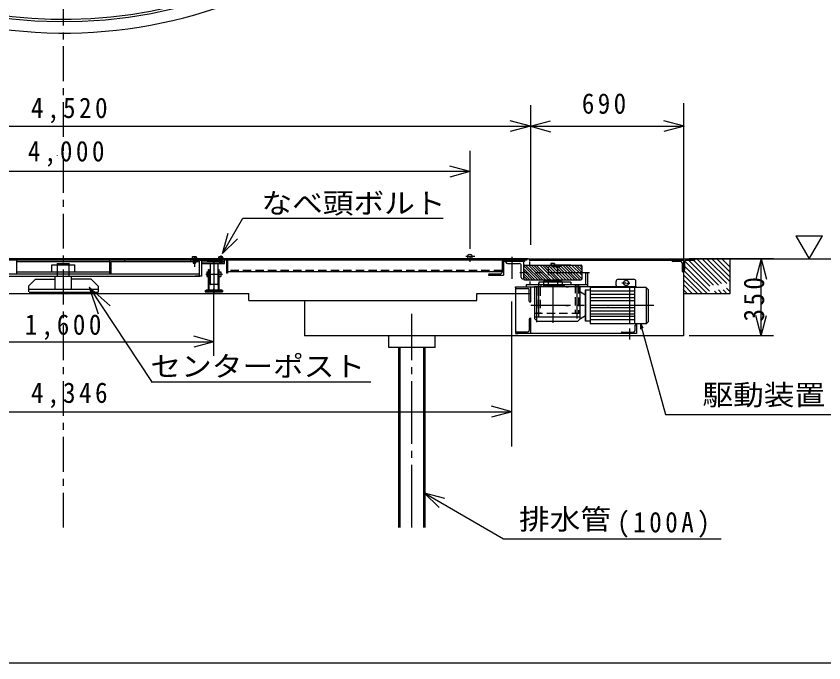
# Model space of a CAD drawing. Units: millimetres, scale not verified. Extents: x -5636 to 5974, y -4212 to 4128.
# Drawn here: x -3087 to 389, y -4212 to -1430 of the extents above; entities that cross this region are included whole.
import ezdxf
from ezdxf.enums import TextEntityAlignment as Align

# ---------------------------------------------------------------- set-up
doc = ezdxf.new("R2010")
doc.units = ezdxf.units.MM
doc.header["$LTSCALE"] = 30
for name, pattern in [('CHAIN1', [8, 5, -1, 1, -1]), ('CHAIN2', [12, 9, -1, 1, -1]), ('DASHED1', [1.8, 1.2, -0.6]), ('DOUBLE_CHAIN1', [8.8, 5, -1, 0.6, -0.6, 0.6, -1])]:
    doc.linetypes.add(name, pattern=pattern)
doc.layers.add('0-0', color=7, linetype='Continuous')
doc.styles.add('ＭＳ ゴシック', font='')
doc.styles.get('ＭＳ ゴシック').set_extended_font_data('MS Gothic')

msp = doc.modelspace()

# ---------------------------------------------------------------- linework, layer by layer
at = {"layer": '0-0', "linetype": 'CHAIN1'}
for p, q in [((-2883.97, -3630.2), (-2883.97, 2763.03)), ((-2320.14, -2463.21), (-2320.14, -2508.28)), ((-2206.74, -2460.05), (-2206.74, -2495.22)), ((-1113.08, -2464.04), (-1152.51, -2464.04)), ((-2236.14, -2483.05), (-2236.14, -2620.94)), ((-2236.01, -2480.83), (-2236.01, -2591.86)), ((-2236.01, -2533.03), (-2236.01, -2619.27)), ((-643.66, -2534.3), (-919.05, -2534.3)), ((-2271.47, -2540.04), (-2199.62, -2540.04)), ((-777.67, -2587.29), (-777.67, -2597.81)), ((-777.67, -2599.51), (-777.67, -2780.34))]:
    msp.add_line(p, q, dxfattribs=at)
at = {"layer": '0-0'}
for p, q in [((-215.55, -1804.88), (-215.55, -2805.3)), ((-874.23, -1813.71), (-874.23, -2403.47)), ((-4894.19, -1903.71), (-212.65, -1903.71)), ((-874.23, -1903.71), (-961.16, -1880.41)), ((-874.23, -1903.71), (-961.16, -1927)), ((-873.87, -1904.18), (-786.94, -1880.88)), ((-873.87, -1904.18), (-866.6, -1904.18)), ((-873.87, -1904.18), (-786.94, -1927.47)), ((-212.65, -1903.71), (-299.58, -1880.41)), ((-212.65, -1903.71), (-299.58, -1927)), ((-1134.23, -2009.23), (-1134.23, -2294.67)), ((-2884.37, -2036.68), (-2884.2, -2036.68)), ((-2884.37, -2036.76), (-2884.12, -2036.76)), ((-2884.29, -2036.68), (-2884.29, -2036.51)), ((-2884.29, -2036.59), (-2884.03, -2036.59)), ((-1134.23, -2099.23), (-1221.16, -2075.94)), ((-1134.23, -2099.23), (-4634.19, -2099.23)), ((-1134.23, -2099.23), (-1221.16, -2122.53)), ((-2198.52, -2451.53), (-2111.01, -2299.96)), ((-2111.01, -2299.96), (-1249.66, -2299.96)), ((-2198.52, -2451.53), (-2175.23, -2364.6)), ((-2198.52, -2451.53), (-2134.88, -2387.89)), ((268.05, -2374.96), (382.37, -2374.96)), ((268.05, -2374.96), (325.21, -2473.97)), ((325.21, -2473.97), (382.37, -2374.96)), ((-2326.16, -2464.27), (-2313.77, -2464.27)), ((-2315.11, -2465.62), (-2315.11, -2465.66)), ((-2213.72, -2464.73), (-2199.9, -2464.73)), ((-2201.74, -2465.48), (-2201.74, -2465.52)), ((-874.23, -2464.67), (-874.23, -2464.96)), ((-884.23, -2474.04), (-4878.82, -2474.04)), ((-3084.2, -2539.98), (-3084.2, -2479.46)), ((-3084.05, -2486.04), (-2684.38, -2486.04)), ((-2934.2, -2500.04), (-2834.21, -2500.04)), ((-2934.2, -2529.38), (-2934.2, -2500.04)), ((-2910.87, -2494.84), (-2858.56, -2494.84)), ((-2909.2, -2548.19), (-2909.2, -2493.82)), ((-2859.21, -2549.21), (-2859.21, -2492.79)), ((-2834.21, -2530.28), (-2834.21, -2500.04)), ((-2684.21, -2538.18), (-2684.21, -2479.4)), ((-2678.21, -2486.04), (-2325.1, -2486.04)), ((-2678.21, -2538.18), (-2678.21, -2486.18)), ((-2619.21, -2485.76), (-2619.21, -2480.2)), ((-2337.14, -2480.08), (-2337.14, -2486.36)), ((-2331.11, -2472.04), (-2309.11, -2472.04)), ((-2331.11, -2472.04), (-2331.11, -2474.1)), ((-2326.11, -2474.01), (-2326.11, -2479.96)), ((-2324.31, -2474.1), (-2324.31, -2492.91)), ((-2315.91, -2474.01), (-2315.91, -2492.91)), ((-2315.11, -2474.01), (-2315.11, -2492.91)), ((-2315.07, -2486.04), (-2298.81, -2486.04)), ((-2315, -2480.04), (-2266.4, -2480.04)), ((-2314.11, -2474.01), (-2314.11, -2479.96)), ((-2309.11, -2472.04), (-2309.11, -2474.06)), ((-2299.14, -2480.35), (-2299.14, -2548.57)), ((-2290.81, -2486.65), (-2267.2, -2486.65)), ((-2290.14, -2480.08), (-2290.14, -2521.87)), ((-2270.08, -2480.04), (-2211.74, -2480.04)), ((-2269.94, -2486.65), (-2211.74, -2486.65)), ((-2211.71, -2486.65), (-2264.88, -2486.65)), ((-2260.14, -2474.19), (-2260.14, -2480.04)), ((-2256.89, -2479.72), (-2256.89, -2474.19)), ((-2252.42, -2496.04), (-2252.42, -2584.04)), ((-2219.42, -2496.04), (-2219.42, -2584.04)), ((-2217.74, -2471.9), (-2195.74, -2471.9)), ((-2217.74, -2471.9), (-2217.74, -2473.97)), ((-2212.74, -2473.87), (-2212.74, -2479.82)), ((-2211.74, -2473.97), (-2211.74, -2495.02)), ((-2210.94, -2473.97), (-2210.94, -2495.04)), ((-2206.74, -2496.58), (-2206.74, -2496.51)), ((-2202.54, -2473.87), (-2202.54, -2495.04)), ((-2201.74, -2473.87), (-2201.74, -2495.04)), ((-2190.24, -2486.65), (-2201.71, -2486.65)), ((-2201.71, -2486.65), (-2195.14, -2486.65)), ((-2200.74, -2473.87), (-2200.74, -2479.82)), ((-2195.74, -2471.9), (-2195.74, -2473.92)), ((-2182.24, -2480.29), (-2182.24, -2536.64)), ((-2182.14, -2481.78), (-2182.14, -2479.94)), ((-2182.14, -2481.78), (-2182.14, -2479.94)), ((-1293.61, -2474.04), (-1357.01, -2474.04)), ((-1059.22, -2481.78), (-1059.22, -2481.58)), ((-995.31, -2484.04), (-995.31, -2530.04)), ((-989.31, -2481.04), (-989.31, -2545.04)), ((-899.23, -2486.04), (-988.86, -2486.04)), ((-979.22, -2489.04), (-979.22, -2486.04)), ((-973.22, -2495.04), (-922.22, -2495.04)), ((-904.23, -2486.46), (-904.23, -2561.04)), ((-899.67, -2501.17), (-655.23, -2501.17)), ((-899.23, -2480.15), (-899.23, -2486.04)), ((-882.66, -2474.17), (1043.31, -2474.17)), ((-877.65, -2486.19), (-877.65, -2501.56)), ((-832.2, -2502.43), (-770.21, -2564.42)), ((-769.67, -2495.1), (-785.67, -2495.1)), ((-785.67, -2495.1), (-785.67, -2503.02)), ((-782.67, -2494.96), (-782.67, -2503.17)), ((-772.67, -2495.11), (-772.67, -2503.09)), ((-771.37, -2502.04), (-708.8, -2564.61)), ((-769.67, -2495.1), (-769.67, -2503.09)), ((-700.29, -2501.17), (-766.35, -2501.17)), ((-758.28, -2502.43), (-695.71, -2565)), ((-722.6, -2501.52), (-659.51, -2564.61)), ((-712.32, -2480.18), (-712.32, -2479.7)), ((-696.94, -2501.38), (-653.35, -2544.97)), ((-582.5, -2474.14), (-582.5, -2473.22)), ((-582.49, -2480.22), (-582.49, -2479.5)), ((-265.53, -2482.17), (-265.53, -2480.11)), ((-227.53, -2486.17), (-261.53, -2486.17)), ((-221.53, -2492.17), (-221.53, -2526.17)), ((-209.55, -2520.17), (-209.55, -2486.17)), ((-169.55, -2480.17), (-203.55, -2480.17)), ((-203.41, -2480.17), (-169.83, -2480.17)), ((172.65, -2474.17), (-190.28, -2474.17)), ((-165.55, -2476.17), (-165.55, -2474.18)), ((-15.55, -2474.6), (-15.55, -2624.17)), ((77.52, -2474.17), (46.82, -2474.17)), ((118.81, -2474.17), (95.51, -2561.11)), ((118.81, -2805.3), (118.81, -2474.17)), ((118.81, -2474.17), (142.1, -2561.11)), ((-3084.24, -2530.04), (-2684.39, -2530.04)), ((-2290.14, -2521.35), (-2290.14, -2548.57)), ((-2266.01, -2530.25), (-2266.01, -2550.25)), ((-2266.01, -2530.25), (-2259.2, -2530.25)), ((-2259.21, -2578.25), (-2259.21, -2520.08)), ((-2259.2, -2520.25), (-2256.04, -2520.25)), ((-2256.01, -2578.55), (-2256.01, -2520.2)), ((-2255.81, -2530.25), (-2252.55, -2530.25)), ((-2218.39, -2530.25), (-2206.01, -2530.25)), ((-2216.01, -2520.25), (-2212.81, -2520.25)), ((-2216.01, -2578.55), (-2216.01, -2520.25)), ((-2212.81, -2578.25), (-2212.81, -2520.25)), ((-2206.01, -2530.25), (-2206.01, -2550.25)), ((-995.93, -2530.04), (-2176.86, -2530.04)), ((-913.22, -2555.04), (-913.22, -2504.04)), ((-901.9, -2504.35), (-840.48, -2565.77)), ((-901.51, -2527.84), (-863.2, -2566.15)), ((-900.47, -2518.87), (-853.96, -2565.38)), ((-892.27, -2503.97), (-831.05, -2565.19)), ((-881.11, -2503.2), (-818.73, -2565.57)), ((-872.23, -2524.04), (-874.63, -2524.04)), ((-874.23, -2520.92), (-874.23, -2524.36)), ((-869.94, -2502.81), (-807.37, -2565.38)), ((-858, -2502.81), (-794.09, -2566.73)), ((-845.68, -2503.97), (-784.27, -2565.38)), ((-820.65, -2503.2), (-758.66, -2565.19)), ((-809.1, -2503.58), (-748.65, -2564.03)), ((-796.78, -2503.58), (-735.17, -2565.19)), ((-782.53, -2502.81), (-719.77, -2565.57)), ((-745.57, -2502.81), (-683.39, -2565)), ((-732.86, -2503.58), (-670.87, -2565.57)), ((-708.22, -2503.97), (-653.54, -2558.64)), ((-683.19, -2503.58), (-653.16, -2533.62)), ((-671.26, -2503.97), (-653.16, -2522.06)), ((-660.48, -2503.2), (-652.77, -2510.9)), ((-627.67, -2536.3), (-627.67, -2595.18)), ((-217.53, -2530.17), (-215.78, -2530.17)), ((-213.55, -2524.17), (-215.54, -2524.17)), ((-3498.91, -2549.04), (-2297.41, -2549.04)), ((-3476.95, -2539.04), (-2299.38, -2539.04)), ((-3004.2, -2562.04), (-3034.2, -2592.04)), ((-3004.2, -2562.04), (-2918.06, -2562.04)), ((-2919.2, -2603.66), (-2919.2, -2548.19)), ((-2764.21, -2562.04), (-2849.68, -2562.04)), ((-2849.21, -2603.66), (-2849.21, -2548.19)), ((-2764.21, -2562.04), (-2734.21, -2592.04)), ((-2289.95, -2549.04), (-2316.55, -2549.04)), ((-2266.01, -2550.25), (-2259.31, -2550.25)), ((-2259.21, -2605.66), (-2259.21, -2547.5)), ((-2256.01, -2605.96), (-2256.01, -2547.61)), ((-2255.92, -2550.25), (-2253.91, -2550.25)), ((-2218.1, -2550.25), (-2206.01, -2550.25)), ((-2216.01, -2605.96), (-2216.01, -2547.66)), ((-2212.81, -2605.66), (-2212.81, -2547.66)), ((-1050.31, -2539.04), (-1004.31, -2539.04)), ((-907.22, -2561.04), (-904.23, -2561.04)), ((-902.67, -2538.24), (-876.68, -2564.23)), ((-902.67, -2548.63), (-885.34, -2565.96)), ((-902.28, -2558.26), (-895.93, -2564.61)), ((-899.67, -2564.17), (-655.67, -2564.17)), ((-874.58, -2587.62), (-874.58, -2571.23)), ((-737.68, -2572.3), (-817.65, -2572.3)), ((-809.17, -2563.75), (-809.17, -2572.3)), ((-803.67, -2565.38), (-803.67, -2565.83)), ((-751.67, -2565.38), (-751.67, -2565.83)), ((-746.17, -2563.75), (-746.17, -2572.3)), ((-505.03, -2589.4), (-505.03, -2571.81)), ((-495.03, -2561.81), (-430.03, -2561.81)), ((-420.03, -2589.4), (-420.03, -2571.81)), ((-3034.2, -2592.04), (-3034.2, -2616.81)), ((-3031.81, -2605.46), (-2734.32, -2605.46)), ((-2773.22, -2596.81), (-2504.1, -3001.4)), ((-2773.22, -2596.81), (-2683.16, -2676.12)), ((-2773.22, -2596.81), (-2734.88, -2710.52)), ((-2734.21, -2592.04), (-2734.21, -2617.46)), ((-2220.42, -2585.04), (-2251.42, -2585.04)), ((-2236.14, -2891.35), (-2236.14, -2602.8)), ((-2222.14, -2578.83), (-2222.14, -2578.95)), ((-938.63, -2595.3), (-844.69, -2595.3)), ((-938.59, -2597.36), (-938.59, -2595.36)), ((-937.79, -2598.19), (-937.79, -2788.16)), ((-934.59, -2601.36), (-886.09, -2601.36)), ((-628.17, -2586.3), (-892.81, -2586.3)), ((-892.67, -2586.51), (-892.67, -2595.23)), ((-873.59, -2595.36), (-873.59, -2659.68)), ((-659.67, -2595.3), (-858.07, -2595.3)), ((-417.67, -2595.3), (-855.65, -2595.3)), ((-854.67, -2732.3), (-854.67, -2595.3)), ((-837.67, -2574.3), (-837.67, -2585.26)), ((-699.67, -2574.3), (-837.67, -2574.3)), ((-827.67, -2592.3), (-827.67, -2595.27)), ((-817.68, -2586.35), (-817.68, -2590.33)), ((-798.67, -2590.3), (-798.67, -2592.22)), ((-756.67, -2590.3), (-756.67, -2592.22)), ((-727.67, -2592.3), (-727.67, -2595.32)), ((-722.02, -2595.3), (-709.54, -2595.3)), ((-699.67, -2574.3), (-699.67, -2585.86)), ((-659.67, -2732.3), (-659.67, -2595.3)), ((-636.67, -2595.15), (-636.67, -2595.18)), ((-425.03, -2594.4), (-500.03, -2594.4)), ((-466.35, -2578.56), (-480.79, -2578.56)), ((-462.74, -2578.56), (-464.91, -2578.56)), ((-460.94, -2578.93), (-445.42, -2578.93)), ((-425.53, -2598.65), (-425.53, -2753.91)), ((-417.67, -2595.3), (-417.67, -2599.18)), ((-376.12, -2599.31), (-376.12, -2753.25)), ((-365.53, -2608.31), (-375.53, -2598.31)), ((-3684.46, -2624.04), (-2086.14, -2624.04)), ((-3031.81, -2617.46), (-2734.23, -2617.46)), ((-2273.87, -2610.66), (-2198.41, -2610.66)), ((-2273.51, -2610.66), (-2273.51, -2616.66)), ((-2273.51, -2616.66), (-2198.51, -2616.66)), ((-2269.51, -2607.46), (-2259.09, -2607.46)), ((-2269.48, -2607.43), (-2269.48, -2610.76)), ((-2254.87, -2607.46), (-2217.48, -2607.46)), ((-2213.1, -2607.46), (-2202.51, -2607.46)), ((-2202.51, -2607.46), (-2202.51, -2610.57)), ((-2198.51, -2610.66), (-2198.51, -2616.66)), ((-2086.14, -2654.04), (-2086.14, -2624.04)), ((-1104.22, -2624.04), (-871.5, -2624.04)), ((-1085.65, -2624.15), (-1085.65, -2622.17)), ((-879.59, -2656.36), (-879.59, -2607.86)), ((-636.81, -2630.49), (-658.44, -2617.99)), ((-618.28, -2608.81), (-637.67, -2608.81)), ((-637.67, -2608.81), (-637.67, -2741.96)), ((-637.53, -2608.81), (-637.53, -2742.81)), ((-426.65, -2628.37), (-615.78, -2628.37)), ((-425.93, -2612.85), (-615.42, -2612.85)), ((-365.53, -2743.31), (-365.53, -2608.31)), ((-13.92, -2624.17), (-210.66, -2624.17)), ((-1846.63, -2652.18), (-1846.63, -2805.3)), ((-954.22, -3281.87), (-954.22, -2658.45)), ((-875.59, -2660.36), (-873.59, -2660.36)), ((-722.02, -2675.3), (-709.54, -2675.3)), ((-425.93, -2654.36), (-615.78, -2654.36)), ((-427.01, -2642.09), (-614.69, -2642.09)), ((-540.18, -2677), (-539.55, -2675.89)), ((-425.93, -2685.04), (-616.14, -2685.04)), ((-425.93, -2699.48), (-615.78, -2699.48)), ((-879.31, -2733.4), (-879.31, -2781.9)), ((-875.31, -2729.4), (-873.31, -2729.4)), ((-873.31, -2727.5), (-873.31, -2794.4)), ((-659.67, -2725.3), (-854.67, -2725.3)), ((-854.67, -2732.3), (-844.67, -2742.3)), ((-844.67, -2742.3), (-669.67, -2742.3)), ((-659.67, -2732.3), (-669.67, -2742.3)), ((-636.81, -2720.18), (-657.74, -2732.27)), ((-618.28, -2742.81), (-637.53, -2742.81)), ((-426.29, -2711.75), (-615.78, -2711.75)), ((-428.91, -2723.06), (-614.53, -2723.06)), ((-425.16, -2736.18), (-612.66, -2736.18)), ((-365.53, -2743.31), (-375.53, -2753.31)), ((118.81, -2805.3), (95.51, -2718.37)), ((118.81, -2805.3), (142.1, -2718.37)), ((-375.53, -2753.31), (-617.53, -2753.31)), ((-417.67, -2760.3), (-423.67, -2760.3)), ((-423.67, -2782.8), (-423.67, -2760.3)), ((-417.67, -2753.45), (-417.67, -2795.3)), ((-399.74, -2752.78), (-400.57, -2777.29)), ((-399.74, -2751.95), (-389.77, -2771.06)), ((-398.62, -2759.38), (-291.98, -3143.31)), ((-2236.14, -2830.93), (-2323.08, -2807.63)), ((-215.55, -2805.3), (-1846.63, -2805.3)), ((-1483.97, -2855.3), (-1483.97, -2807.97)), ((-1283.97, -2855.3), (-1283.97, -2807.97)), ((-938.48, -2795.3), (-927.49, -2795.3)), ((-938.31, -2792.4), (-938.31, -2794.4)), ((-934.5, -2788.4), (-885.81, -2788.4)), ((-417.67, -2795.3), (-932.67, -2795.3)), ((-482.67, -2793.3), (-482.67, -2795.3)), ((-478.67, -2789.3), (-430.17, -2789.3)), ((171.52, -2805.3), (-190.28, -2805.3)), ((-3534.2, -2830.93), (-2236.14, -2830.93)), ((-2236.14, -2830.93), (-2323.08, -2854.22)), ((-1283.97, -2855.3), (-1483.97, -2855.3)), ((-1440.97, -3630.2), (-1440.97, -2855.92)), ((-1434.97, -3630.2), (-1434.97, -2855.35)), ((-1332.97, -3630.2), (-1332.97, -2855.64)), ((-1326.97, -3630.2), (-1326.97, -2855.92)), ((-2505.93, -3003.27), (-1561.37, -3003.27)), ((-954.22, -3131.87), (-1041.16, -3108.57)), ((-4819.19, -3131.87), (-954.22, -3131.87)), ((-954.22, -3131.87), (-1041.16, -3155.16)), ((-291.98, -3143.31), (471.16, -3143.31)), ((-1330.86, -3481.04), (-1243.93, -3504.33)), ((-1330.86, -3481.04), (-1267.22, -3544.68)), ((-1330.86, -3481.04), (-989.11, -3678.34)), ((-989.11, -3678.34), (-53.55, -3678.34))]:
    msp.add_line(p, q, dxfattribs=at)
at = {"layer": '0-0', "linetype": 'DASHED1'}
for p, q in [((-2909.2, -2031.32), (-2909.2, -2030.45)), ((-2859.12, -2036.59), (-2859.12, -2034.95)), ((-995.39, -2524.04), (-2177.4, -2524.04)), ((-807.67, -2505.16), (-807.67, -2508.3)), ((-747.67, -2508.3), (-807.67, -2508.3)), ((-747.67, -2505.1), (-807.46, -2505.1)), ((-797.67, -2508.3), (-797.67, -2590.27)), ((-769.7, -2503.1), (-785.75, -2503.1)), ((-785, -2503.32), (-785, -2505.18)), ((-776.2, -2503.17), (-779.07, -2504.83)), ((-775.45, -2503.24), (-778.42, -2504.96)), ((-770.15, -2503.24), (-770.15, -2504.89)), ((-757.67, -2508.3), (-757.67, -2590.34)), ((-747.67, -2505.1), (-747.67, -2508.3)), ((-737.67, -2572.3), (-809.08, -2572.3)), ((-737.67, -2572.3), (-737.67, -2586.61)), ((-846.67, -2596.24), (-846.67, -2707.88)), ((-832.67, -2596.77), (-832.67, -2708.93)), ((-727.71, -2592.3), (-827.8, -2592.3)), ((-827.64, -2592.55), (-827.64, -2586.54)), ((-737.67, -2597.7), (-737.67, -2597.81)), ((-727.71, -2592.7), (-727.71, -2586.43)), ((-681.67, -2585.65), (-681.67, -2708.41)), ((-667.67, -2587.24), (-667.67, -2709.99)), ((-659.67, -2709.3), (-854.67, -2709.3))]:
    msp.add_line(p, q, dxfattribs=at)
at = {"layer": '0-0', "linetype": 'CHAIN2'}
for p, q in [((-1134.23, -2160.92), (-1134.23, -2486.95)), ((-954.22, -2465.67), (-954.22, -2560.24)), ((-847.67, -2599.51), (-847.67, -2746.78)), ((-839.67, -2579.7), (-839.67, -2722.16)), ((-674.67, -2582.98), (-674.67, -2730.63)), ((-447.67, -2599.51), (-447.67, -2753.38)), ((-342.11, -2675.3), (-872.87, -2675.3)), ((-1383.97, -3630.2), (-1383.97, -2711.2)), ((-447.67, -2773.96), (-447.67, -2821.36))]:
    msp.add_line(p, q, dxfattribs=at)
at = {"layer": '0-0', "color": 4}
for p, q in [((-874.23, -2160.92), (-874.23, -2414.04)), ((-620.2, -2534.3), (-698, -2534.3)), ((-652.67, -2504.17), (-652.67, -2562.15))]:
    msp.add_line(p, q, dxfattribs=at)
at = {"layer": '0-0', "linetype": 'DOUBLE_CHAIN1'}
for p, q in [((-208.48, -2485.95), (-71.02, -2623.41)), ((-192.37, -2480.84), (-49.15, -2624.07)), ((-171.04, -2480.96), (-28.94, -2623.06)), ((-157.04, -2473.74), (-15.67, -2615.12)), ((-135.29, -2474.29), (-17.33, -2592.25)), ((-114.23, -2474.12), (-16.04, -2572.32)), ((-92.62, -2474.53), (-15.62, -2551.52)), ((-71.57, -2474.36), (-15.93, -2530)), ((-50.44, -2474.28), (-16.24, -2508.48)), ((-213.04, -2523.81), (-113.58, -2623.28)), ((-208.78, -2506.86), (-93.27, -2622.37)), ((-215.6, -2542.46), (-134.86, -2623.21)), ((-215.34, -2563.94), (-156.62, -2622.66)), ((-215.92, -2605.79), (-197.48, -2624.22)), ((-215.74, -2584.75), (-177.66, -2622.84)), ((-15.55, -2624.17), (-217.44, -2624.17))]:
    msp.add_line(p, q, dxfattribs=at)
at = {"layer": '0-0'}
for points in [[(-5636.25, -4212.19), (5973.75, -4212.19), (5973.75, 4127.81)], [(-889.23, -2474.25), (-889.23, -2480.04), (-4878.82, -2480.04)], [(-2325.11, -2474.1), (-2325.11, -2492.91), (-2315.11, -2492.91)], [(-2290.74, -2495.04), (-2190.14, -2495.04), (-2190.14, -2479.94)], [(-2177.13, -2480.83), (-2177.13, -2536.64), (-2182.24, -2536.64)], [(-879.23, -2473.97), (-879.23, -2480.17), (-215.51, -2480.17)], [(-627.67, -2536.3), (-636.67, -2536.3), (-636.67, -2586.29)], [(-1054.31, -2543.04), (-1054.31, -2545.04), (-989.31, -2545.04)], [(-737.68, -2586.36), (-737.68, -2590.3), (-817.65, -2590.3)], [(-375.53, -2598.31), (-617.53, -2598.31), (-617.53, -2753.31)], [(-2086.14, -2654.04), (-1104.22, -2654.04), (-1104.22, -2624.04)]]:
    msp.add_lwpolyline(points, dxfattribs=at)
at = {"layer": '0-0', "linetype": 'DASHED1'}
msp.add_lwpolyline([(-746.5, -2572.3), (-817.67, -2572.3), (-817.67, -2590.45)], dxfattribs=at)
at = {"layer": '0-0'}
for centre, radius in [((-1134.72, -2464.25), 10), ((-462.01, -2578.17), 11.5)]:
    msp.add_circle(centre, radius, dxfattribs=at)
for centre, radius, start, end in [((-2883.05, 557.11), 2059.98, 85.62736, 348.53444), ((-2882, 556.28), 2009.98, 92.27119, 357.89876), ((-2882, 556.28), 1999.98, 49.37194, 357.89876), ((-2320.18, -2472.09), 10, 129.08799, 180), ((-2320.18, -2472.09), 10, 1.05118, 50.36853), ((-2206.81, -2471.95), 10, 133.73072, 180), ((-2206.81, -2471.95), 10, 1.05118, 46.26928), ((-2251.42, -2496.04), 1, 90, 180), ((-2220.42, -2496.04), 1, 0, 90), ((-991.31, -2484.04), 4, 90, 180), ((-973.22, -2489.04), 6, 180, 270), ((-922.22, -2504.04), 9, 0, 90), ((-899.67, -2504.17), 3, 90.47266, 180), ((-655.67, -2504.17), 3, 0, 90), ((-261.53, -2482.17), 4, 180, 270), ((-227.53, -2492.17), 6, 0, 90), ((-203.55, -2486.17), 6, 90, 180), ((-169.55, -2476.17), 4, 270, 0), ((-1004.31, -2530.04), 9, 270, 0), ((-217.53, -2526.17), 4, 180, 270), ((-213.55, -2520.17), 4, 270, 0), ((-1050.31, -2543.04), 4, 90, 180), ((-907.22, -2555.04), 6, 180, 272.93076), ((-899.67, -2561.17), 3, 180, 270), ((-655.67, -2561.17), 3, 270, 0), ((-495.03, -2571.81), 10, 90, 180), ((-430.03, -2571.81), 10, 0, 90), ((-2254.21, -2605.66), 5, 180, 270), ((-2254.51, -2605.96), 1.5, 180, 270), ((-2251.42, -2584.04), 1, 180, 270), ((-2220.42, -2584.04), 1, 270, 0), ((-2217.81, -2605.66), 5, 270, 0), ((-2217.51, -2605.96), 1.5, 270, 0), ((-934.59, -2597.36), 4, 180, 270), ((-886.09, -2607.86), 6.5, 0, 90), ((-500.03, -2589.4), 5, 180, 270), ((-425.03, -2589.4), 5, 270, 0), ((-875.59, -2656.36), 4, 180, 270), ((-875.31, -2733.4), 4, 90, 180), ((-934.31, -2792.4), 4, 90, 180), ((-885.81, -2781.9), 6.5, 270, 0), ((-478.67, -2793.3), 4, 90, 180), ((-430.17, -2782.8), 6.5, 270, 0)]:
    msp.add_arc(centre, radius, start, end, dxfattribs=at)

# ---------------------------------------------------------------- texts
at = {"layer": '0-0', "style": 'ＭＳ ゴシック', "width": 1.1}
for s, p in [('なべ頭ボルト', (-2031.42, -2305.24)), ('センターポスト', (-2509.59, -3006.9)), ('駆動装置', (-133.76, -3129.94)), ('排水管', (-922.93, -3664.97))]:
    msp.add_text(s, height=87.98, dxfattribs=at).set_placement(p, align=Align.BOTTOM_LEFT)
at = {"layer": '0-0', "char_height": 87.98, "attachment_point": 7, "style": 'ＭＳ ゴシック'}
for s, insert in [('\\T1.27;\\W0.9;690', (-652.64, -1851.37)), ('\\T1.28;\\W0.9;4,520', (-3023.47, -1891.33)), ('\\T1.28;\\W0.9;4,000', (-3036.79, -2077.8)), ('\\T1.28;\\W0.9;1,600', (-3050.11, -2823.68)), ('\\T1.28;\\W0.9;4,346', (-3023.47, -3116.7)), ('\\T1.28;\\W0.9;(100A)', (-500.59, -3674.21))]:
    msp.add_mtext(s, dxfattribs=dict(at, insert=insert))
at = {"layer": '0-0', "insert": (133.19, -2743.76), "char_height": 87.98, "attachment_point": 7, "rotation": 90, "style": 'ＭＳ ゴシック'}
msp.add_mtext('\\T1.27;\\W0.9;350', dxfattribs=at)

doc.saveas('drawing.dxf')
